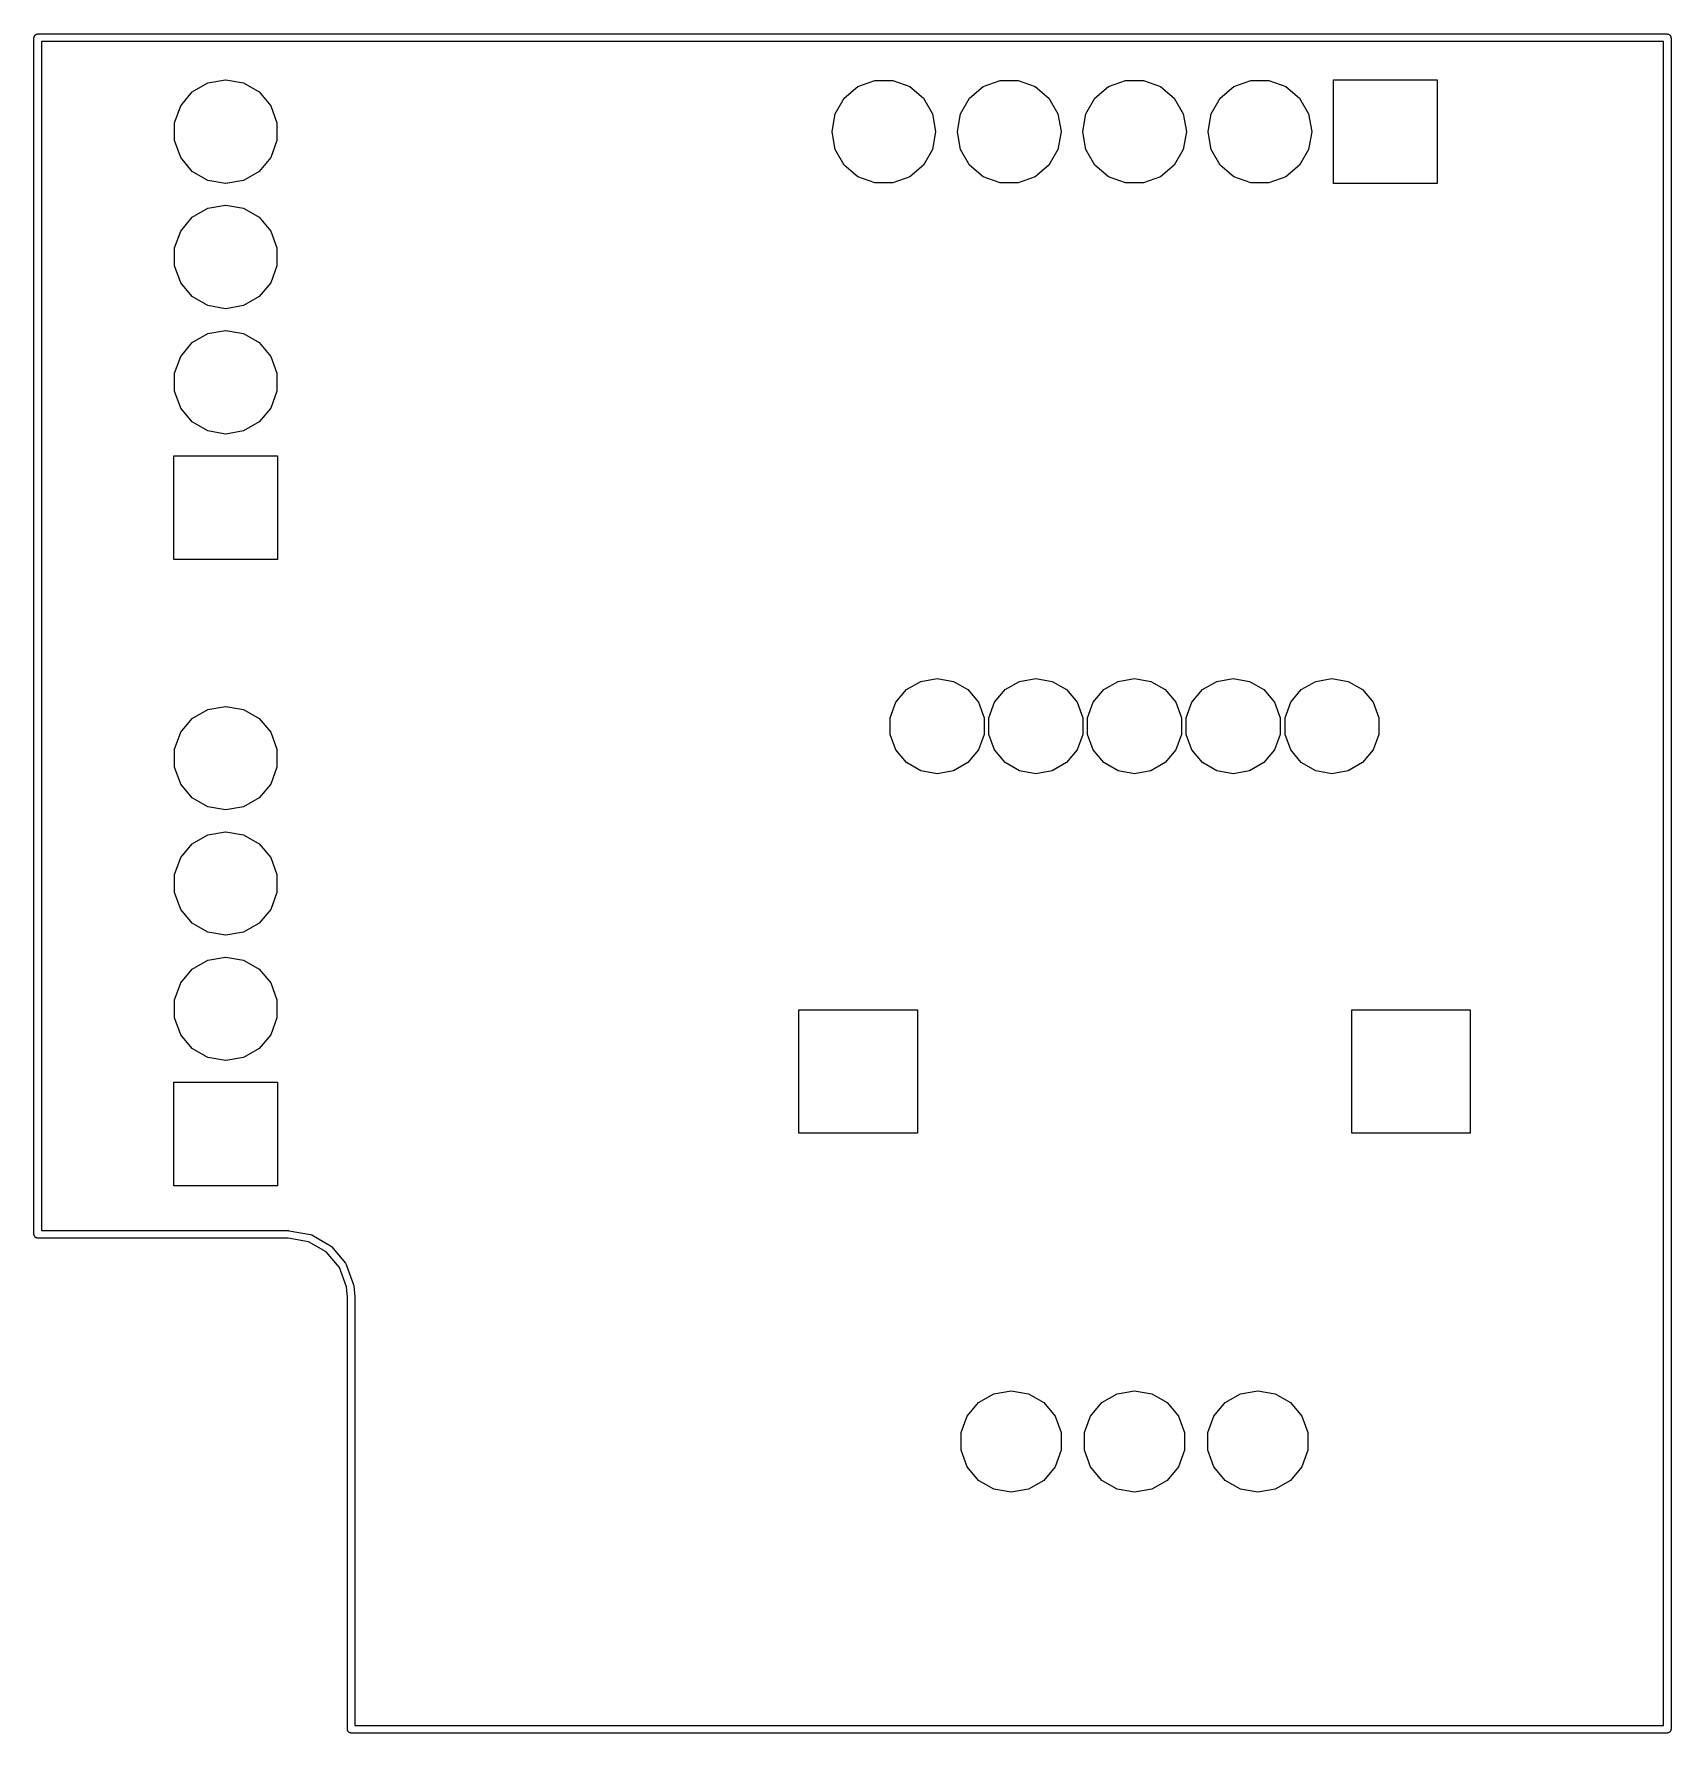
# Model space of a CAD drawing. Extents: x 109.8 to 142.9, y -87.7 to -53.3.
import ezdxf

# ---------------------------------------------------------------- set-up
doc = ezdxf.new("R2010")
doc.units = 0
doc.header["$MEASUREMENT"] = 0
doc.layers.add('BLACK', color=7, linetype='CONTINUOUS')

msp = doc.modelspace()

# ---------------------------------------------------------------- linework, layer by layer
at = {"layer": 'Black'}
for p, q in [((109.78, -53.34), (109.781, -53.3335)), ((109.78, -77.597), (109.78, -53.34)), ((109.781, -53.327), (109.783, -53.3208)), ((109.781, -53.3335), (109.781, -53.327)), ((109.783, -53.3208), (109.785, -53.3143)), ((109.785, -53.3143), (109.788, -53.3087)), ((109.788, -53.3087), (109.79, -53.3025)), ((109.79, -53.3025), (109.794, -53.2975)), ((109.794, -53.2975), (109.798, -53.2918)), ((109.798, -53.2918), (109.803, -53.2876)), ((109.803, -53.2876), (109.807, -53.2825)), ((109.807, -53.2825), (109.812, -53.2793)), ((109.812, -53.2793), (109.817, -53.275)), ((109.817, -53.275), (109.824, -53.2728)), ((109.824, -53.2728), (109.829, -53.2695)), ((109.829, -53.2695), (109.836, -53.2684)), ((109.836, -53.2684), (109.842, -53.2661)), ((109.842, -53.2661), (109.849, -53.2661)), ((109.849, -53.2661), (109.855, -53.265)), ((109.855, -53.265), (142.875, -53.265)), ((142.875, -53.265), (142.881, -53.2661)), ((142.881, -53.2661), (142.888, -53.2661)), ((142.888, -53.2661), (142.894, -53.2684)), ((142.894, -53.2684), (142.901, -53.2695)), ((142.901, -53.2695), (142.906, -53.2728)), ((142.906, -53.2728), (142.912, -53.275)), ((142.912, -53.275), (142.918, -53.2793)), ((142.918, -53.2793), (142.923, -53.2825)), ((142.923, -53.2825), (142.927, -53.2876)), ((142.927, -53.2876), (142.932, -53.2918)), ((142.932, -53.2918), (142.936, -53.2975)), ((142.936, -53.2975), (142.94, -53.3025)), ((142.94, -53.3025), (142.942, -53.3087)), ((142.942, -53.3087), (142.945, -53.3143)), ((142.945, -53.3143), (142.947, -53.3208)), ((142.947, -53.3208), (142.949, -53.327)), ((142.949, -53.327), (142.949, -53.3335)), ((142.949, -53.3335), (142.95, -53.34)), ((142.95, -53.34), (142.95, -87.63)), ((109.93, -53.415), (109.93, -77.522)), ((142.8, -53.415), (109.93, -53.415)), ((142.8, -87.555), (142.8, -53.415)), ((112.986, -54.4407), (113.302, -54.2583)), ((113.302, -54.2583), (113.661, -54.195)), ((113.661, -54.195), (113.669, -54.195)), ((113.669, -54.195), (114.028, -54.2583)), ((114.028, -54.2583), (114.344, -54.4407)), ((126.196, -54.5661), (126.475, -54.3317)), ((126.475, -54.3317), (126.818, -54.2069)), ((126.818, -54.2069), (127.182, -54.2069)), ((127.182, -54.2069), (127.525, -54.3317)), ((127.525, -54.3317), (127.804, -54.5661)), ((128.736, -54.5661), (129.015, -54.3317)), ((129.015, -54.3317), (129.358, -54.2069)), ((129.358, -54.2069), (129.722, -54.2069)), ((129.722, -54.2069), (130.065, -54.3317)), ((130.065, -54.3317), (130.344, -54.5661)), ((131.276, -54.5661), (131.555, -54.3317)), ((131.555, -54.3317), (131.898, -54.2069)), ((131.898, -54.2069), (132.262, -54.2069)), ((132.262, -54.2069), (132.605, -54.3317)), ((132.605, -54.3317), (132.884, -54.5661)), ((133.816, -54.5661), (134.095, -54.3317)), ((134.095, -54.3317), (134.438, -54.2069)), ((134.438, -54.2069), (134.802, -54.2069)), ((134.802, -54.2069), (135.145, -54.3317)), ((135.145, -54.3317), (135.424, -54.5661)), ((136.11, -56.295), (136.11, -54.195)), ((136.11, -54.195), (138.21, -54.195)), ((138.21, -54.195), (138.21, -56.295)), ((112.627, -55.0627), (112.752, -54.72)), ((112.752, -54.72), (112.986, -54.4407)), ((114.344, -54.4407), (114.578, -54.72)), ((114.578, -54.72), (114.703, -55.0627)), ((126.013, -54.8819), (126.196, -54.5661)), ((127.804, -54.5661), (127.987, -54.8819)), ((128.553, -54.8819), (128.736, -54.5661)), ((130.344, -54.5661), (130.527, -54.8819)), ((131.093, -54.8819), (131.276, -54.5661)), ((132.884, -54.5661), (133.067, -54.8819)), ((133.633, -54.8819), (133.816, -54.5661)), ((135.424, -54.5661), (135.607, -54.8819)), ((112.627, -55.4273), (112.627, -55.0627)), ((114.703, -55.0627), (114.703, -55.4273)), ((125.95, -55.241), (126.013, -54.8819)), ((127.987, -54.8819), (128.05, -55.241)), ((128.49, -55.241), (128.553, -54.8819)), ((130.527, -54.8819), (130.59, -55.241)), ((131.03, -55.241), (131.093, -54.8819)), ((133.067, -54.8819), (133.13, -55.241)), ((133.57, -55.241), (133.633, -54.8819)), ((135.607, -54.8819), (135.67, -55.241)), ((112.752, -55.77), (112.627, -55.4273)), ((114.703, -55.4273), (114.578, -55.77)), ((125.95, -55.249), (125.95, -55.241)), ((126.013, -55.6081), (125.95, -55.249)), ((128.05, -55.249), (127.987, -55.6081)), ((128.05, -55.241), (128.05, -55.249)), ((128.49, -55.249), (128.49, -55.241)), ((128.553, -55.6081), (128.49, -55.249)), ((130.59, -55.249), (130.527, -55.6081)), ((130.59, -55.241), (130.59, -55.249)), ((131.03, -55.249), (131.03, -55.241)), ((131.093, -55.6081), (131.03, -55.249)), ((133.13, -55.249), (133.067, -55.6081)), ((133.13, -55.241), (133.13, -55.249)), ((133.57, -55.249), (133.57, -55.241)), ((133.633, -55.6081), (133.57, -55.249)), ((135.67, -55.249), (135.607, -55.6081)), ((135.67, -55.241), (135.67, -55.249)), ((112.986, -56.0493), (112.752, -55.77)), ((114.578, -55.77), (114.344, -56.0493)), ((126.196, -55.9239), (126.013, -55.6081)), ((127.987, -55.6081), (127.804, -55.9239)), ((128.736, -55.9239), (128.553, -55.6081)), ((130.527, -55.6081), (130.344, -55.9239)), ((131.276, -55.9239), (131.093, -55.6081)), ((133.067, -55.6081), (132.884, -55.9239)), ((133.816, -55.9239), (133.633, -55.6081)), ((135.607, -55.6081), (135.424, -55.9239)), ((113.302, -56.2317), (112.986, -56.0493)), ((114.344, -56.0493), (114.028, -56.2317)), ((126.475, -56.1583), (126.196, -55.9239)), ((127.804, -55.9239), (127.525, -56.1583)), ((129.015, -56.1583), (128.736, -55.9239)), ((130.344, -55.9239), (130.065, -56.1583)), ((131.555, -56.1583), (131.276, -55.9239)), ((132.884, -55.9239), (132.605, -56.1583)), ((134.095, -56.1583), (133.816, -55.9239)), ((135.424, -55.9239), (135.145, -56.1583)), ((113.661, -56.295), (113.302, -56.2317)), ((113.669, -56.295), (113.661, -56.295)), ((114.028, -56.2317), (113.669, -56.295)), ((126.818, -56.2831), (126.475, -56.1583)), ((127.182, -56.2831), (126.818, -56.2831)), ((127.525, -56.1583), (127.182, -56.2831)), ((129.358, -56.2831), (129.015, -56.1583)), ((129.722, -56.2831), (129.358, -56.2831)), ((130.065, -56.1583), (129.722, -56.2831)), ((131.898, -56.2831), (131.555, -56.1583)), ((132.262, -56.2831), (131.898, -56.2831)), ((132.605, -56.1583), (132.262, -56.2831)), ((134.438, -56.2831), (134.095, -56.1583)), ((134.802, -56.2831), (134.438, -56.2831)), ((135.145, -56.1583), (134.802, -56.2831)), ((138.21, -56.295), (136.11, -56.295)), ((112.986, -56.9807), (113.302, -56.7983)), ((113.302, -56.7983), (113.661, -56.735)), ((113.661, -56.735), (113.669, -56.735)), ((113.669, -56.735), (114.028, -56.7983)), ((114.028, -56.7983), (114.344, -56.9807)), ((112.752, -57.26), (112.986, -56.9807)), ((114.344, -56.9807), (114.578, -57.26)), ((112.627, -57.6027), (112.752, -57.26)), ((114.578, -57.26), (114.703, -57.6027)), ((112.627, -57.9673), (112.627, -57.6027)), ((114.703, -57.6027), (114.703, -57.9673)), ((112.752, -58.31), (112.627, -57.9673)), ((114.703, -57.9673), (114.578, -58.31)), ((112.986, -58.5893), (112.752, -58.31)), ((114.578, -58.31), (114.344, -58.5893)), ((113.302, -58.7717), (112.986, -58.5893)), ((113.661, -58.835), (113.302, -58.7717)), ((113.669, -58.835), (113.661, -58.835)), ((114.028, -58.7717), (113.669, -58.835)), ((114.344, -58.5893), (114.028, -58.7717)), ((112.752, -59.8), (112.986, -59.5207)), ((112.986, -59.5207), (113.302, -59.3383)), ((113.302, -59.3383), (113.661, -59.275)), ((113.661, -59.275), (113.669, -59.275)), ((113.669, -59.275), (114.028, -59.3383)), ((114.028, -59.3383), (114.344, -59.5207)), ((114.344, -59.5207), (114.578, -59.8)), ((112.627, -60.1427), (112.752, -59.8)), ((114.578, -59.8), (114.703, -60.1427)), ((112.627, -60.5073), (112.627, -60.1427)), ((114.703, -60.1427), (114.703, -60.5073)), ((112.752, -60.85), (112.627, -60.5073)), ((114.703, -60.5073), (114.578, -60.85)), ((112.986, -61.1293), (112.752, -60.85)), ((114.578, -60.85), (114.344, -61.1293)), ((113.302, -61.3117), (112.986, -61.1293)), ((114.344, -61.1293), (114.028, -61.3117)), ((113.661, -61.375), (113.302, -61.3117)), ((113.669, -61.375), (113.661, -61.375)), ((114.028, -61.3117), (113.669, -61.375)), ((112.615, -63.915), (112.615, -61.815)), ((112.615, -61.815), (114.715, -61.815)), ((114.715, -61.815), (114.715, -63.915)), ((114.715, -63.915), (112.615, -63.915)), ((127.459, -66.5553), (127.75, -66.3876)), ((127.75, -66.3876), (128.08, -66.3293)), ((128.08, -66.3293), (128.41, -66.3876)), ((128.41, -66.3876), (128.701, -66.5553)), ((129.459, -66.5553), (129.75, -66.3876)), ((129.75, -66.3876), (130.08, -66.3293)), ((130.08, -66.3293), (130.41, -66.3876)), ((130.41, -66.3876), (130.701, -66.5553)), ((131.459, -66.5553), (131.75, -66.3876)), ((131.75, -66.3876), (132.08, -66.3293)), ((132.08, -66.3293), (132.41, -66.3876)), ((132.41, -66.3876), (132.701, -66.5553)), ((133.459, -66.5553), (133.75, -66.3876)), ((133.75, -66.3876), (134.08, -66.3293)), ((134.08, -66.3293), (134.41, -66.3876)), ((134.41, -66.3876), (134.701, -66.5553)), ((135.459, -66.5553), (135.75, -66.3876)), ((135.75, -66.3876), (136.08, -66.3293)), ((136.08, -66.3293), (136.41, -66.3876)), ((136.41, -66.3876), (136.701, -66.5553)), ((127.129, -67.1273), (127.244, -66.8122)), ((127.244, -66.8122), (127.459, -66.5553)), ((128.701, -66.5553), (128.916, -66.8122)), ((128.916, -66.8122), (129.031, -67.1273)), ((129.129, -67.1273), (129.244, -66.8122)), ((129.244, -66.8122), (129.459, -66.5553)), ((130.701, -66.5553), (130.916, -66.8122)), ((130.916, -66.8122), (131.031, -67.1273)), ((131.129, -67.1273), (131.244, -66.8122)), ((131.244, -66.8122), (131.459, -66.5553)), ((132.701, -66.5553), (132.916, -66.8122)), ((132.916, -66.8122), (133.031, -67.1273)), ((133.129, -67.1273), (133.244, -66.8122)), ((133.244, -66.8122), (133.459, -66.5553)), ((134.701, -66.5553), (134.916, -66.8122)), ((134.916, -66.8122), (135.031, -67.1273)), ((135.129, -67.1273), (135.244, -66.8122)), ((135.244, -66.8122), (135.459, -66.5553)), ((136.701, -66.5553), (136.916, -66.8122)), ((136.916, -66.8122), (137.031, -67.1273)), ((112.752, -67.42), (112.986, -67.1407)), ((112.986, -67.1407), (113.302, -66.9583)), ((113.302, -66.9583), (113.661, -66.895)), ((113.661, -66.895), (113.669, -66.895)), ((113.669, -66.895), (114.028, -66.9583)), ((114.028, -66.9583), (114.344, -67.1407)), ((114.344, -67.1407), (114.578, -67.42)), ((127.129, -67.4627), (127.129, -67.1273)), ((129.031, -67.1273), (129.031, -67.4627)), ((129.129, -67.4627), (129.129, -67.1273)), ((131.031, -67.1273), (131.031, -67.4627)), ((131.129, -67.4627), (131.129, -67.1273)), ((133.031, -67.1273), (133.031, -67.4627)), ((133.129, -67.4627), (133.129, -67.1273)), ((135.031, -67.1273), (135.031, -67.4627)), ((135.129, -67.4627), (135.129, -67.1273)), ((137.031, -67.1273), (137.031, -67.4627)), ((112.627, -67.7627), (112.752, -67.42)), ((114.578, -67.42), (114.703, -67.7627)), ((127.244, -67.7778), (127.129, -67.4627)), ((129.031, -67.4627), (128.916, -67.7778)), ((129.244, -67.7778), (129.129, -67.4627)), ((131.031, -67.4627), (130.916, -67.7778)), ((131.244, -67.7778), (131.129, -67.4627)), ((133.031, -67.4627), (132.916, -67.7778)), ((133.244, -67.7778), (133.129, -67.4627)), ((135.031, -67.4627), (134.916, -67.7778)), ((135.244, -67.7778), (135.129, -67.4627)), ((137.031, -67.4627), (136.916, -67.7778)), ((112.627, -68.1273), (112.627, -67.7627)), ((114.703, -67.7627), (114.703, -68.1273)), ((127.459, -68.0348), (127.244, -67.7778)), ((128.916, -67.7778), (128.701, -68.0348)), ((129.459, -68.0348), (129.244, -67.7778)), ((130.916, -67.7778), (130.701, -68.0348)), ((131.459, -68.0348), (131.244, -67.7778)), ((132.916, -67.7778), (132.701, -68.0348)), ((133.459, -68.0348), (133.244, -67.7778)), ((134.916, -67.7778), (134.701, -68.0348)), ((135.459, -68.0348), (135.244, -67.7778)), ((136.916, -67.7778), (136.701, -68.0348)), ((112.752, -68.47), (112.627, -68.1273)), ((114.703, -68.1273), (114.578, -68.47)), ((127.75, -68.2024), (127.459, -68.0348)), ((128.701, -68.0348), (128.41, -68.2024)), ((129.75, -68.2024), (129.459, -68.0348)), ((130.701, -68.0348), (130.41, -68.2024)), ((131.75, -68.2024), (131.459, -68.0348)), ((132.701, -68.0348), (132.41, -68.2024)), ((133.75, -68.2024), (133.459, -68.0348)), ((134.701, -68.0348), (134.41, -68.2024)), ((135.75, -68.2024), (135.459, -68.0348)), ((136.701, -68.0348), (136.41, -68.2024)), ((112.986, -68.7493), (112.752, -68.47)), ((114.578, -68.47), (114.344, -68.7493)), ((128.08, -68.2607), (127.75, -68.2024)), ((128.41, -68.2024), (128.08, -68.2607)), ((130.08, -68.2607), (129.75, -68.2024)), ((130.41, -68.2024), (130.08, -68.2607)), ((132.08, -68.2607), (131.75, -68.2024)), ((132.41, -68.2024), (132.08, -68.2607)), ((134.08, -68.2607), (133.75, -68.2024)), ((134.41, -68.2024), (134.08, -68.2607)), ((136.08, -68.2607), (135.75, -68.2024)), ((136.41, -68.2024), (136.08, -68.2607)), ((113.302, -68.9317), (112.986, -68.7493)), ((114.344, -68.7493), (114.028, -68.9317)), ((113.661, -68.995), (113.302, -68.9317)), ((113.669, -68.995), (113.661, -68.995)), ((114.028, -68.9317), (113.669, -68.995)), ((112.986, -69.6807), (113.302, -69.4983)), ((113.302, -69.4983), (113.661, -69.435)), ((113.661, -69.435), (113.669, -69.435)), ((113.669, -69.435), (114.028, -69.4983)), ((114.028, -69.4983), (114.344, -69.6807)), ((112.752, -69.96), (112.986, -69.6807)), ((114.344, -69.6807), (114.578, -69.96)), ((112.627, -70.3027), (112.752, -69.96)), ((114.578, -69.96), (114.703, -70.3027)), ((112.627, -70.6673), (112.627, -70.3027)), ((114.703, -70.3027), (114.703, -70.6673)), ((112.752, -71.01), (112.627, -70.6673)), ((114.703, -70.6673), (114.578, -71.01)), ((112.986, -71.2893), (112.752, -71.01)), ((113.302, -71.4717), (112.986, -71.2893)), ((114.344, -71.2893), (114.028, -71.4717)), ((114.578, -71.01), (114.344, -71.2893)), ((113.661, -71.535), (113.302, -71.4717)), ((113.669, -71.535), (113.661, -71.535)), ((114.028, -71.4717), (113.669, -71.535)), ((113.302, -72.0383), (113.661, -71.975)), ((113.661, -71.975), (113.669, -71.975)), ((113.669, -71.975), (114.028, -72.0383)), ((112.752, -72.5), (112.986, -72.2207)), ((112.986, -72.2207), (113.302, -72.0383)), ((114.028, -72.0383), (114.344, -72.2207)), ((114.344, -72.2207), (114.578, -72.5)), ((112.627, -72.8427), (112.752, -72.5)), ((114.578, -72.5), (114.703, -72.8427)), ((112.627, -73.2073), (112.627, -72.8427)), ((114.703, -72.8427), (114.703, -73.2073)), ((112.752, -73.55), (112.627, -73.2073)), ((114.703, -73.2073), (114.578, -73.55)), ((125.28, -75.545), (125.28, -73.045)), ((125.28, -73.045), (127.68, -73.045)), ((127.68, -73.045), (127.68, -75.545)), ((136.48, -75.545), (136.48, -73.045)), ((136.48, -73.045), (138.88, -73.045)), ((138.88, -73.045), (138.88, -75.545)), ((112.986, -73.8293), (112.752, -73.55)), ((114.578, -73.55), (114.344, -73.8293)), ((113.302, -74.0117), (112.986, -73.8293)), ((113.661, -74.075), (113.302, -74.0117)), ((114.028, -74.0117), (113.669, -74.075)), ((114.344, -73.8293), (114.028, -74.0117)), ((113.669, -74.075), (113.661, -74.075)), ((112.615, -76.615), (112.615, -74.515)), ((112.615, -74.515), (114.715, -74.515)), ((114.715, -74.515), (114.715, -76.615)), ((127.68, -75.545), (125.28, -75.545)), ((138.88, -75.545), (136.48, -75.545)), ((114.715, -76.615), (112.615, -76.615)), ((109.781, -77.6035), (109.78, -77.597)), ((109.781, -77.61), (109.781, -77.6035)), ((109.783, -77.6162), (109.781, -77.61)), ((109.785, -77.6227), (109.783, -77.6162)), ((109.788, -77.6283), (109.785, -77.6227)), ((109.79, -77.6345), (109.788, -77.6283)), ((109.794, -77.6395), (109.79, -77.6345)), ((109.798, -77.6452), (109.794, -77.6395)), ((109.803, -77.6494), (109.798, -77.6452)), ((109.807, -77.6545), (109.803, -77.6494)), ((109.812, -77.6577), (109.807, -77.6545)), ((109.817, -77.662), (109.812, -77.6577)), ((109.824, -77.6642), (109.817, -77.662)), ((109.829, -77.6675), (109.824, -77.6642)), ((109.836, -77.6686), (109.829, -77.6675)), ((109.842, -77.6709), (109.836, -77.6686)), ((109.849, -77.6709), (109.842, -77.6709)), ((109.855, -77.672), (109.849, -77.6709)), ((114.928, -77.672), (109.855, -77.672)), ((109.93, -77.522), (114.935, -77.522)), ((115.343, -77.7452), (114.928, -77.672)), ((114.935, -77.522), (114.941, -77.5231)), ((114.941, -77.5231), (114.948, -77.5231)), ((114.948, -77.5231), (115.382, -77.5997)), ((115.702, -77.9525), (115.343, -77.7452)), ((115.382, -77.5997), (115.407, -77.6086)), ((115.407, -77.6086), (115.407, -77.6086)), ((115.407, -77.6086), (115.789, -77.8292)), ((115.789, -77.8292), (115.809, -77.8459)), ((115.969, -78.2701), (115.702, -77.9525)), ((115.809, -77.8459), (115.809, -77.8459)), ((115.809, -77.8459), (116.092, -78.1838)), ((116.112, -78.6628), (115.969, -78.2701)), ((116.092, -78.1838), (116.092, -78.1838)), ((116.092, -78.1838), (116.105, -78.2063)), ((116.105, -78.2063), (116.256, -78.6208)), ((116.13, -78.8703), (116.112, -78.6628)), ((116.256, -78.6208), (116.258, -78.6305)), ((116.258, -78.6305), (116.26, -78.6399)), ((116.26, -78.6399), (116.28, -78.8605)), ((116.28, -78.8605), (116.279, -78.8638)), ((116.279, -78.8638), (116.28, -78.867)), ((116.28, -78.867), (116.28, -87.555)), ((116.13, -87.63), (116.13, -78.8703)), ((128.919, -81.0068), (129.228, -80.8281)), ((129.228, -80.8281), (129.58, -80.7661)), ((129.58, -80.7661), (129.932, -80.8281)), ((129.932, -80.8281), (130.241, -81.0068)), ((131.419, -81.0068), (131.728, -80.8281)), ((131.728, -80.8281), (132.08, -80.7661)), ((132.08, -80.7661), (132.432, -80.8281)), ((132.432, -80.8281), (132.741, -81.0068)), ((133.919, -81.0068), (134.228, -80.8281)), ((134.228, -80.8281), (134.58, -80.7661)), ((134.58, -80.7661), (134.932, -80.8281)), ((134.932, -80.8281), (135.241, -81.0068)), ((128.689, -81.2805), (128.919, -81.0068)), ((130.241, -81.0068), (130.471, -81.2805)), ((131.189, -81.2805), (131.419, -81.0068)), ((132.741, -81.0068), (132.971, -81.2805)), ((133.689, -81.2805), (133.919, -81.0068)), ((135.241, -81.0068), (135.471, -81.2805)), ((128.567, -81.6163), (128.689, -81.2805)), ((128.567, -81.9737), (128.567, -81.6163)), ((130.471, -81.2805), (130.593, -81.6163)), ((130.593, -81.6163), (130.593, -81.9737)), ((131.067, -81.6163), (131.189, -81.2805)), ((131.067, -81.9737), (131.067, -81.6163)), ((132.971, -81.2805), (133.093, -81.6163)), ((133.093, -81.6163), (133.093, -81.9737)), ((133.567, -81.6163), (133.689, -81.2805)), ((133.567, -81.9737), (133.567, -81.6163)), ((135.471, -81.2805), (135.593, -81.6163)), ((135.593, -81.6163), (135.593, -81.9737)), ((128.689, -82.3095), (128.567, -81.9737)), ((128.919, -82.5832), (128.689, -82.3095)), ((130.471, -82.3095), (130.241, -82.5832)), ((130.593, -81.9737), (130.471, -82.3095)), ((131.189, -82.3095), (131.067, -81.9737)), ((131.419, -82.5832), (131.189, -82.3095)), ((132.971, -82.3095), (132.741, -82.5832)), ((133.093, -81.9737), (132.971, -82.3095)), ((133.689, -82.3095), (133.567, -81.9737)), ((133.919, -82.5832), (133.689, -82.3095)), ((135.471, -82.3095), (135.241, -82.5832)), ((135.593, -81.9737), (135.471, -82.3095)), ((129.228, -82.7619), (128.919, -82.5832)), ((130.241, -82.5832), (129.932, -82.7619)), ((131.728, -82.7619), (131.419, -82.5832)), ((132.741, -82.5832), (132.432, -82.7619)), ((134.228, -82.7619), (133.919, -82.5832)), ((135.241, -82.5832), (134.932, -82.7619)), ((129.58, -82.8239), (129.228, -82.7619)), ((129.932, -82.7619), (129.58, -82.8239)), ((132.08, -82.8239), (131.728, -82.7619)), ((132.432, -82.7619), (132.08, -82.8239)), ((134.58, -82.8239), (134.228, -82.7619)), ((134.932, -82.7619), (134.58, -82.8239)), ((116.131, -87.6365), (116.13, -87.63)), ((116.131, -87.643), (116.131, -87.6365)), ((116.133, -87.6492), (116.131, -87.643)), ((116.135, -87.6557), (116.133, -87.6492)), ((116.138, -87.6613), (116.135, -87.6557)), ((116.14, -87.6675), (116.138, -87.6613)), ((116.144, -87.6725), (116.14, -87.6675)), ((116.148, -87.6782), (116.144, -87.6725)), ((116.153, -87.6824), (116.148, -87.6782)), ((116.157, -87.6875), (116.153, -87.6824)), ((116.162, -87.6907), (116.157, -87.6875)), ((116.167, -87.695), (116.162, -87.6907)), ((116.174, -87.6972), (116.167, -87.695)), ((116.179, -87.7005), (116.174, -87.6972)), ((116.186, -87.7016), (116.179, -87.7005)), ((116.192, -87.7039), (116.186, -87.7016)), ((116.199, -87.7039), (116.192, -87.7039)), ((116.205, -87.705), (116.199, -87.7039)), ((142.875, -87.705), (116.205, -87.705)), ((116.28, -87.555), (142.8, -87.555)), ((142.881, -87.7039), (142.875, -87.705)), ((142.888, -87.7039), (142.881, -87.7039)), ((142.894, -87.7016), (142.888, -87.7039)), ((142.901, -87.7005), (142.894, -87.7016)), ((142.906, -87.6972), (142.901, -87.7005)), ((142.912, -87.695), (142.906, -87.6972)), ((142.918, -87.6907), (142.912, -87.695)), ((142.923, -87.6875), (142.918, -87.6907)), ((142.927, -87.6824), (142.923, -87.6875)), ((142.932, -87.6782), (142.927, -87.6824)), ((142.936, -87.6725), (142.932, -87.6782)), ((142.94, -87.6675), (142.936, -87.6725)), ((142.942, -87.6613), (142.94, -87.6675)), ((142.945, -87.6557), (142.942, -87.6613)), ((142.947, -87.6492), (142.945, -87.6557)), ((142.949, -87.643), (142.947, -87.6492)), ((142.95, -87.63), (142.949, -87.6365)), ((142.949, -87.6365), (142.949, -87.643))]:
    msp.add_line(p, q, dxfattribs=at)

doc.saveas('drawing.dxf')
